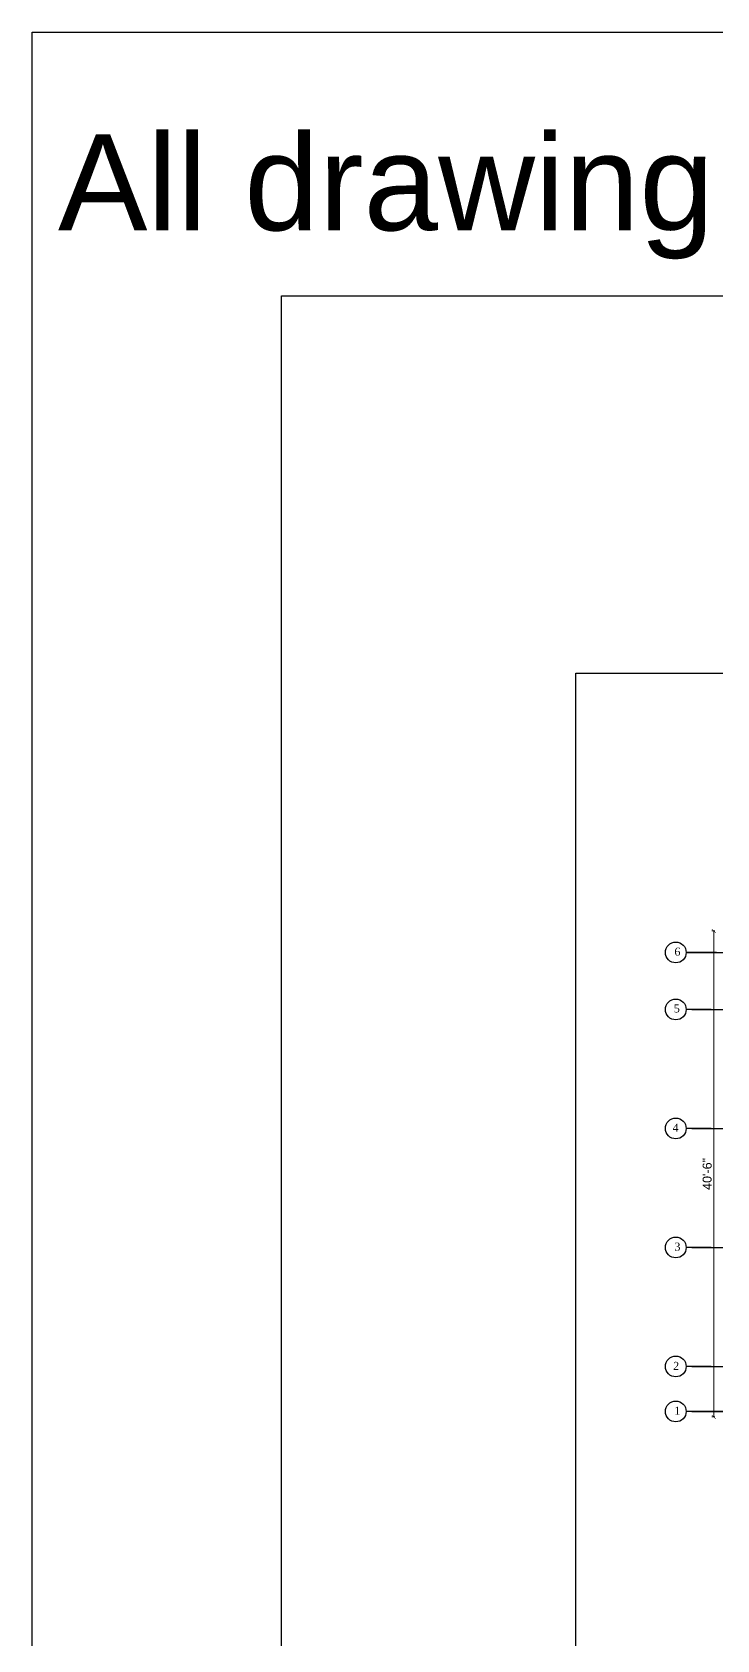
# Model space of a CAD drawing. Header units: inches. Extents: x -6800 to 96653, y -25814 to 17379.
# Drawn here: x 56459 to 57143, y 9729 to 11336 of the extents above; entities that cross this region are included whole.
import ezdxf

# ---------------------------------------------------------------- set-up
doc = ezdxf.new("R2010")
doc.units = ezdxf.units.IN
doc.header["$MEASUREMENT"] = 0
doc.header["$PDMODE"] = 34
doc.linetypes.add('CENTER2', pattern=[28.575, 19.05, -3.175, 3.175, -3.175])
doc.layers.add('dimension', color=50, linetype='Continuous', lineweight=20)
doc.layers.add('Page Format', color=7, linetype='Continuous', lineweight=25)
doc.layers.add('grid', color=251, linetype='Continuous')
doc.styles.get("Standard").update_dxf_attribs({"font": 'arial.ttf'})
doc.dimstyles.get("Standard").update_dxf_attribs({"dimtxt": 7, "dimasz": 4, "dimexe": 2, "dimexo": 2, "dimgap": 2, "dimtad": 1, "dimdec": 0, "dimzin": 0, "dimdsep": 46, "dimlunit": 4, "dimtxsty": 'Standard', "dimblk": 'ARCHTICK', "dimcen": 0.25, "dimclrd": 256, "dimclre": 256, "dimclrt": 256, "dimadec": 0, "dimazin": 0, "dimtfac": 1, "dimtdec": 0, "dimtofl": 0, "dimtmove": 0, "dimatfit": 3, "dimfxl": 1, "dimfxlon": 1, "dimtolj": 1, "dimtzin": 0, "dimlwd": -1, "dimlwe": -1, "dimarcsym": 1})

# ---------------------------------------------------------------- blocks, each defined once
blk = doc.blocks.new('_ArchTick')
at = {"color": 0, "linetype": 'ByBlock', "const_width": 0.15}
blk.add_lwpolyline([(-0.5, -0.5), (0.5, 0.5)], dxfattribs=at)
blk = doc.blocks.new('*D1723')
at = {"layer": 'Defpoints', "color": 0, "transparency": 16777216}
for p in [(57271.9, 10437.4), (57140.1, 9951.4), (57271.9, 9951.4)]:
    blk.add_point(p, dxfattribs=at)
at = {"layer": 'dimension', "transparency": 16777216}
for p, q in [((57141.1, 10437.4), (57138.1, 10437.4)), ((57140.1, 10437.4), (57140.1, 9951.4)), ((57141.1, 9951.4), (57138.1, 9951.4))]:
    blk.add_line(p, q, dxfattribs=at)
at = {"layer": 'dimension', "transparency": 16777216, "xscale": 4, "yscale": 4, "zscale": 4}
for p, rotation in [((57140.1, 10437.4), 90), ((57140.1, 9951.4), 270)]:
    blk.add_blockref('_ArchTick', p, dxfattribs=dict(at, rotation=rotation))
at = {"layer": 'dimension', "transparency": 16777216, "insert": (57133.5, 10194.4), "char_height": 9, "attachment_point": 5, "rotation": 90}
blk.add_mtext('\\A1;40\'-6"', dxfattribs=at)

msp = doc.modelspace()

# ---------------------------------------------------------------- linework, layer by layer
at = {"transparency": 33554651}
for points in [[(56458.6, 11336.1), (60511.5, 11336.1), (60511.5, 8052.1), (56458.6, 8052.1)], [(56707.9, 11072.5), (60302.8, 11072.5), (60302.8, 8301.8), (56707.9, 8301.8)]]:
    msp.add_lwpolyline(points, close=True, dxfattribs=at)
at = {"layer": 'grid', "linetype": 'CENTER2', "ltscale": 8, "transparency": 33554585}
for p, q in [((57112.5, 10415.9), (58057.3, 10415.9)), ((58057.3, 10415.9), (57112.5, 10415.9)), ((58051.8, 10358.9), (57112.5, 10358.9)), ((57118, 10358.9), (58057.3, 10358.9)), ((58051.8, 10239.9), (57112.5, 10239.9)), ((57118, 10239.9), (58057.3, 10239.9)), ((58051.8, 10120.9), (57112.5, 10120.9)), ((57118, 10120.9), (58057.3, 10120.9)), ((58051.8, 10001.9), (57112.5, 10001.9)), ((57118, 10001.9), (58057.3, 10001.9))]:
    msp.add_line(p, q, dxfattribs=at)
at = {"layer": 'grid', "linetype": 'CENTER2', "ltscale": 10, "transparency": 33554585}
for p, q in [((58051.8, 9956.9), (57112.5, 9956.9)), ((57118, 9956.9), (58057.3, 9956.9))]:
    msp.add_line(p, q, dxfattribs=at)
at = {"layer": 'grid', "ltscale": 10, "transparency": 33554687}
for centre in [(57102.1, 10415.9), (57102.1, 10358.9), (57102.1, 10239.9), (57102.1, 10120.9), (57102.1, 10001.9), (57102.1, 9956.9)]:
    msp.add_circle(centre, 10.4, dxfattribs=at)
at = {"layer": 'Page Format', "transparency": 33554651}
for p, q in [((57002, 8448.9), (57002, 10695.3)), ((57002, 10695.3), (60179.6, 10695.3))]:
    msp.add_line(p, q, dxfattribs=at)

# ---------------------------------------------------------------- texts
at = {"ltscale": 10, "transparency": 33554687, "char_height": 8, "attachment_point": 1}
for s, insert in [('{\\fTimes New Roman|b0|i0|c0|p18;6}', (57100.7, 10420.7)), ('{\\fTimes New Roman|b0|i0|c0|p18;5}', (57100.1, 10363.9)), ('{\\fTimes New Roman|b0|i0|c0|p18;4}', (57098.9, 10244.7)), ('{\\fTimes New Roman|b0|i0|c0|p18;3}', (57100.7, 10125.7)), ('{\\fTimes New Roman|b0|i0|c0|p18;2}', (57099.4, 10006.5)), ('{\\fTimes New Roman|b0|i0|c0|p18;1}', (57100.7, 9961.7))]:
    msp.add_mtext_dynamic_manual_height_columns(s, width=30.45, gutter_width=1, heights=[0], dxfattribs=dict(at, insert=insert))
at = {"layer": 'dimension', "transparency": 33554651, "insert": (56484.4, 11234), "char_height": 96, "attachment_point": 1}
msp.add_mtext_dynamic_manual_height_columns('All drawing need to be as same formet that are done inside this box', width=4077.133, gutter_width=1, heights=[0], dxfattribs=at)

# ---------------------------------------------------------------- dimensions: what is measured, and where the dimension line sits
at = {"layer": 'dimension', "transparency": 33554651}
dim = msp.add_linear_dim(base=(57140.1, 9951.4), p1=(57271.9, 10437.4), p2=(57271.9, 9951.4), angle=90, dimstyle='Standard', override={"dimscale": 1, "dimtxt": 9, "dimtix": 1, "dimtofl": 0, "dimtmove": 1, "dimatfit": 0}, dxfattribs=at)
dim.commit()
dim.dimension.update_dxf_attribs({"geometry": '*D1723', "text_midpoint": (57133.5, 10194.4)})

doc.saveas('drawing.dxf')
